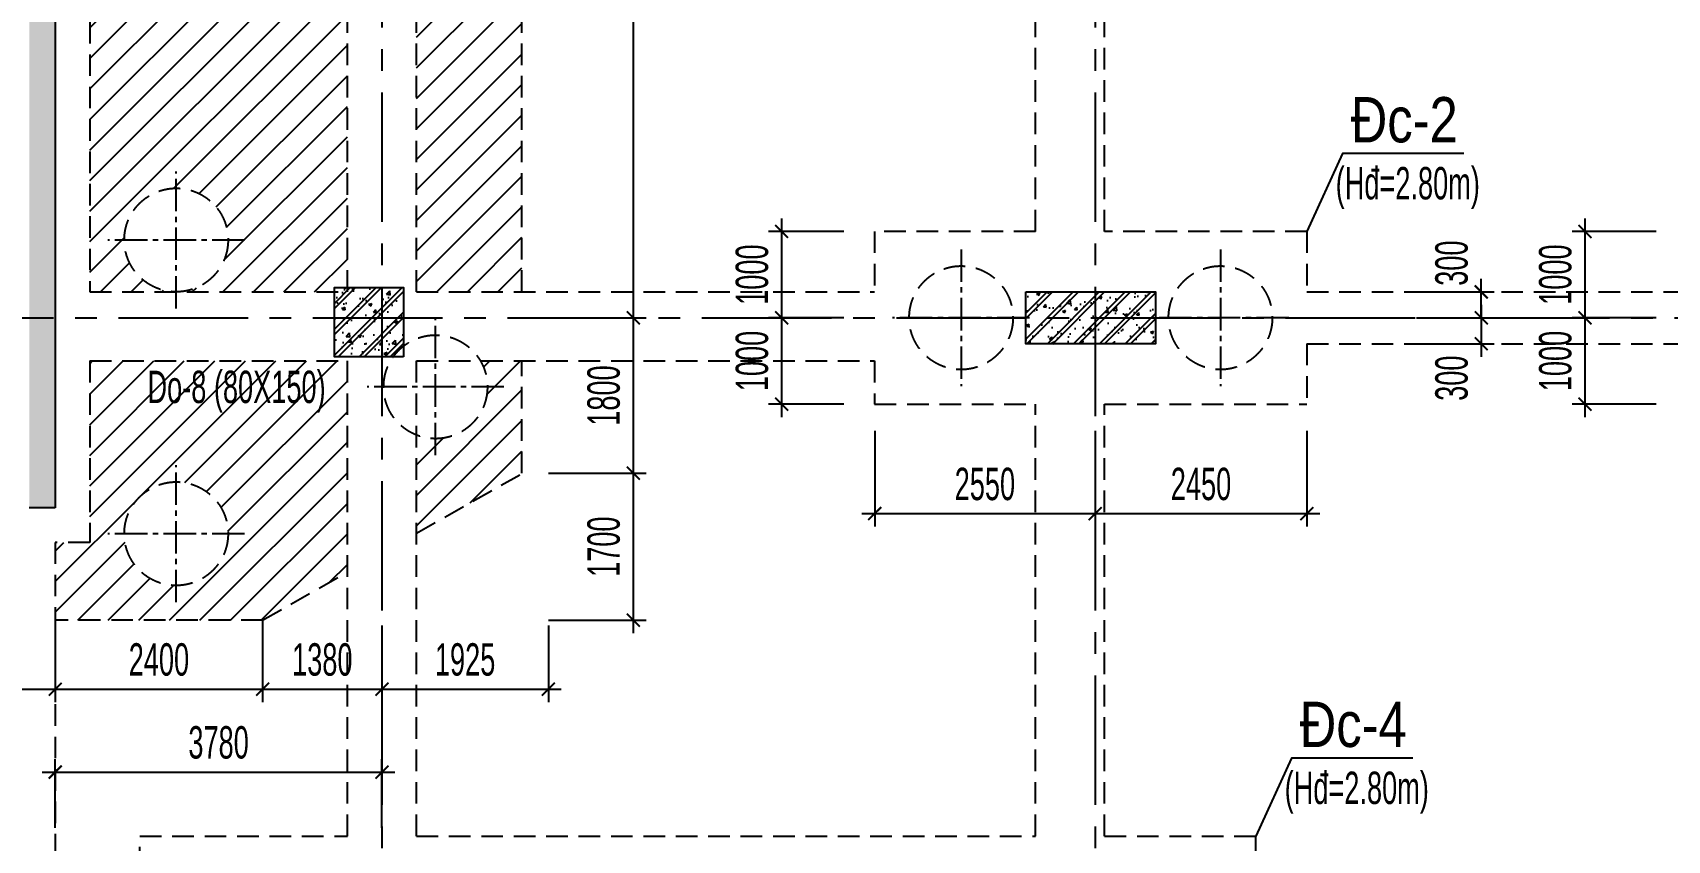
# Model space of a CAD drawing. Extents: x 1719887 to 1865417, y -150890 to 59748.
# Drawn here: x 1761390 to 1780299, y -102098 to -92747 of the extents above; entities that cross this region are included whole.
import ezdxf
from ezdxf.enums import TextEntityAlignment as Align

# ---------------------------------------------------------------- set-up
doc = ezdxf.new("R2010")
doc.units = 0
doc.header["$LTSCALE"] = 1000
doc.header["$MEASUREMENT"] = 0
doc.header["$PDMODE"] = 3
doc.linetypes.add('CENTER2', pattern=[1.125, 0.75, -0.125, 0.125, -0.125])
doc.linetypes.add('HIDDEN', pattern=[0.375, 0.25, -0.125])
doc.layers.get('0').update_dxf_attribs({"linetype": 'CONTINUOUS'})
doc.layers.get('Defpoints').update_dxf_attribs({"linetype": 'CONTINUOUS'})
for name, color, linetype in [('CDC.01.AXIS', 160, 'CENTER2'), ('CDC.02.DIM', 1, 'CONTINUOUS'), ('CDC.04.HIDDEN', 8, 'HIDDEN'), ('CDC.05.STEEL', 4, 'CONTINUOUS'), ('CDC.06.TEXT', 2, 'CONTINUOUS'), ('CDC.10.HATCH', 9, 'CONTINUOUS'), ('CDC.11.NOTE', 8, 'CONTINUOUS'), ('KCS_CHI', 1, 'CONTINUOUS')]:
    doc.layers.add(name, color=color, linetype=linetype)
doc.styles.add('ARIAL', font='arial.ttf', dxfattribs={"width": 0.6})
doc.dimstyles.new('D150', dxfattribs={"dimscale": 150, "dimtxt": 2.5, "dimasz": 1, "dimexe": 1, "dimexo": 0, "dimgap": 1, "dimtad": 1, "dimdec": 0, "dimdsep": 46, "dimtxsty": 'ARIAL', "dimblk": 'ARCHTICK', "dimcen": 1, "dimdle": 1, "dimclrd": 1, "dimclre": 1, "dimclrt": 2, "dimadec": 0, "dimazin": 0, "dimtfac": 0.00072, "dimtdec": 0, "dimtix": 1, "dimtmove": 2, "dimatfit": 3, "dimldrblk": 'ARCHTICK', "dimfxl": 1, "dimtolj": 1, "dimlwd": -1, "dimlwe": -1, "dimarcsym": 0})

# ---------------------------------------------------------------- blocks, each defined once
blk = doc.blocks.new('MONG')
at = {"layer": 'CDC.10.HATCH'}
h = blk.add_hatch(dxfattribs=at)
h.set_pattern_fill('CHAU-01', color=256, scale=50, style=0, pattern_type=2)
h.set_pattern_definition([(50, (0, 1e-11), (358.63009, -31.376067), [37.5, -412.5]), (355, (0, 1e-11), (-69.37567, 376.09607), [30, -330]), (100.4514, (29.9, -2.6), (289.25469, 344.71977), [31.870095, -350.571056]), (46.1842, (0, 100), (533.62052, -82.75951), [56.25, -618.75]), (96.6356, (44.47, 93.1), (467.33135, 487.05894), [47.80514, -525.8565]), (351.1842, (0, 100), (467.33097, 487.0593), [45, -495]), (21, (50, 75), (298.453526, -201.309445), [37.5, -412.5]), (326, (50, 75), (121.657666, 362.57502), [30, -330]), (71.4514, (74.87, 58.22), (420.111314, 161.26525), [31.870095, -350.571056]), (37.5, (0, 1e-11), (6.079928, 166.446927), [0, -326, 0, -335, 0, -331.25]), (7.5, (0, 1e-11), (131.534769, 197.205856), [0, -191, 0, -318.5, 0, -126.25]), (327.5, (-111.5, 1e-11), (266.911218, -11.277436), [0, -125, 0, -390, 0, -517.5]), (317.5, (-161.5, 1e-11), (291.593085, 50.05249), [0, -162.5, 0, -259, 0, -367.5]), (45, (0, 1e-11), (-150.26019, 150.26019), []), (45, (0, 61.25), (-150.26019, 150.26019), [])])
h.paths.add_polyline_path([(1757549, -97948), (1756750, -97948), (1756750, -98248), (1757549, -98248)], flags=17)
h.paths.add_polyline_path([(1755750, -98248), (1755750, -96398), (1758550, -96398), (1758550, -97948), (1758550, -98248), (1760348, -98248), (1760348, -97948), (1758850, -97948), (1758850, -92258), (1761350, -92258), (1761350, -98248), (1761650, -98248), (1761650, -85248), (1761350, -85248), (1761350, -92108), (1758850, -92108), (1758850, -86648), (1758850, -85548), (1760350, -85548), (1760350, -85248), (1758250, -85248), (1758250, -85548), (1758550, -85548), (1758550, -86648), (1755750, -86648), (1755750, -85548), (1757250, -85548), (1757250, -85248), (1755450, -85248), (1755450, -87443), (1755750, -87443), (1755750, -86868), (1758550, -86868), (1758550, -89368), (1755750, -89368), (1755750, -88743), (1755450, -88743), (1755450, -90088), (1755750, -90088), (1755750, -89588), (1758550, -89588), (1758550, -91638), (1755750, -91638), (1755750, -91188), (1755450, -91188), (1755450, -92358), (1755750, -92358), (1755750, -91858), (1758550, -91858), (1758550, -93908), (1755750, -93908), (1755750, -93458), (1755450, -93458), (1755450, -94578), (1755750, -94578), (1755750, -94128), (1758550, -94128), (1758550, -96178), (1755750, -96178), (1755750, -95678), (1755450, -95678), (1755450, -98248)])
h = blk.add_hatch(dxfattribs=at)
h.set_pattern_fill('CHAU-01', color=256, scale=50, style=0, pattern_type=2)
h.set_pattern_definition([(50, (0, 0), (358.63009, -31.376067), [37.5, -412.5]), (355, (0, 0), (-69.37567, 376.09607), [30, -330]), (100.4514, (29.9, -2.6), (289.25469, 344.71977), [31.870095, -350.571056]), (46.1842, (0, 100), (533.62052, -82.75951), [56.25, -618.75]), (96.6356, (44.47, 93.1), (467.33135, 487.05894), [47.80514, -525.8565]), (351.1842, (0, 100), (467.33097, 487.0593), [45, -495]), (21, (50, 75), (298.453526, -201.309445), [37.5, -412.5]), (326, (50, 75), (121.657666, 362.57502), [30, -330]), (71.4514, (74.87, 58.22), (420.111314, 161.26525), [31.870095, -350.571056]), (37.5, (0, 0), (6.079928, 166.446927), [0, -326, 0, -335, 0, -331.25]), (7.5, (0, 0), (131.534769, 197.205856), [0, -191, 0, -318.5, 0, -126.25]), (327.5, (-111.5, 0), (266.911218, -11.277436), [0, -125, 0, -390, 0, -517.5]), (317.5, (-161.5, 0), (291.593085, 50.05249), [0, -162.5, 0, -259, 0, -367.5]), (45, (0, 0), (-150.26019, 150.26019), []), (45, (0, 61.25), (-150.26019, 150.26019), [])])
h.paths.add_polyline_path([(1765430, -95698), (1764880, -95698), (1764880, -96048), (1765430, -96048)])
h.paths.add_polyline_path([(1765430, -96048), (1764880, -96048), (1764880, -96498), (1765430, -96498)])
h.paths.add_polyline_path([(1765680, -96048), (1765430, -96048), (1765430, -96498), (1765680, -96498)])
h.paths.add_polyline_path([(1765680, -95698), (1765430, -95698), (1765430, -96048), (1765680, -96048)])
h = blk.add_hatch(dxfattribs=at)
h.set_pattern_fill('CHAU-01', color=256, scale=50, style=0, pattern_type=2)
h.set_pattern_definition([(50, (0, 0), (358.63009, -31.376067), [37.5, -412.5]), (355, (0, 0), (-69.37567, 376.09607), [30, -330]), (100.4514, (29.9, -2.6), (289.25469, 344.71977), [31.870095, -350.571056]), (46.1842, (0, 100), (533.62052, -82.75951), [56.25, -618.75]), (96.6356, (44.47, 93.1), (467.33135, 487.05894), [47.80514, -525.8565]), (351.1842, (0, 100), (467.33097, 487.0593), [45, -495]), (21, (50, 75), (298.453526, -201.309445), [37.5, -412.5]), (326, (50, 75), (121.657666, 362.57502), [30, -330]), (71.4514, (74.87, 58.22), (420.111314, 161.26525), [31.870095, -350.571056]), (37.5, (0, 0), (6.079928, 166.446927), [0, -326, 0, -335, 0, -331.25]), (7.5, (0, 0), (131.534769, 197.205856), [0, -191, 0, -318.5, 0, -126.25]), (327.5, (-111.5, 0), (266.911218, -11.277436), [0, -125, 0, -390, 0, -517.5]), (317.5, (-161.5, 0), (291.593085, 50.05249), [0, -162.5, 0, -259, 0, -367.5]), (45, (0, 0), (-150.26019, 150.26019), []), (45, (0, 61.25), (-150.26019, 150.26019), [])])
h.paths.add_polyline_path([(1772880, -95748), (1774270, -95748), (1774270, -96098), (1772880, -96098)])
h.paths.add_polyline_path([(1772880, -96098), (1774270, -96098), (1774270, -96348), (1772880, -96348)])
h.paths.add_polyline_path([(1774270, -96098), (1774380, -96098), (1774380, -96348), (1774270, -96348)])
h.paths.add_polyline_path([(1774270, -95748), (1774380, -95748), (1774380, -96098), (1774270, -96098)])
at = {"layer": 'CDC.01.AXIS', "ltscale": 2}
for p, q in [((1765430, -61938), (1765430, -120474)), ((1773680, -61938), (1773680, -120474)), ((1733131, -96048), (1840145, -96048))]:
    blk.add_line(p, q, dxfattribs=at)
at = {"layer": 'CDC.05.STEEL', "ltscale": 2000}
for p, q in [((1761650, -85248), (1761650, -98248)), ((1761650, -98248), (1761350, -98248)), ((1761430, -98248), (1761430, -98248))]:
    blk.add_line(p, q, dxfattribs=at)
for points in [[(1765680, -96498), (1764880, -96498), (1764880, -95698), (1765680, -95698)], [(1772880, -95748), (1774380, -95748), (1774380, -96348), (1772880, -96348)]]:
    blk.add_lwpolyline(points, close=True, dxfattribs=at)
blk = doc.blocks.new('_ARCHTICK')
at = {"color": 0, "linetype": 'ByBlock', "const_width": 0.15}
blk.add_lwpolyline([(-0.5, -0.5), (0.5, 0.5)], dxfattribs=at)
blk = doc.blocks.new('*D122')
at = {"layer": 'CDC.02.DIM', "color": 1, "transparency": 16777216}
for p, q in [((1770053, -94898), (1770053, -96198)), ((1770775, -95048), (1769903, -95048)), ((1770775, -96048), (1769903, -96048))]:
    blk.add_line(p, q, dxfattribs=at)
at = {"layer": 'Defpoints', "color": 0, "transparency": 16777216}
for p in [(1770775, -95048), (1770053, -96048), (1770775, -96048)]:
    blk.add_point(p, dxfattribs=at)
at = {"layer": 'CDC.02.DIM', "color": 1, "transparency": 16777216, "xscale": 150, "yscale": 150, "zscale": 150}
for p, rotation in [((1770053, -95048), 90), ((1770053, -96048), 270)]:
    blk.add_blockref('_ARCHTICK', p, dxfattribs=dict(at, rotation=rotation))
at = {"layer": 'CDC.02.DIM', "color": 2, "transparency": 16777216, "insert": (1769712, -95548), "char_height": 375, "attachment_point": 5, "rotation": 90, "style": 'ARIAL'}
blk.add_mtext('\\A1;1000', dxfattribs=at)
blk = doc.blocks.new('*D123')
at = {"layer": 'CDC.02.DIM', "color": 1, "transparency": 16777216}
for p, q in [((1770775, -96048), (1769903, -96048)), ((1770053, -95898), (1770053, -97198)), ((1770775, -97048), (1769903, -97048))]:
    blk.add_line(p, q, dxfattribs=at)
at = {"layer": 'Defpoints', "color": 0, "transparency": 16777216}
for p in [(1770775, -96048), (1770053, -97048), (1770775, -97048)]:
    blk.add_point(p, dxfattribs=at)
at = {"layer": 'CDC.02.DIM', "color": 1, "transparency": 16777216, "xscale": 150, "yscale": 150, "zscale": 150}
for p, rotation in [((1770053, -96048), 90), ((1770053, -97048), 270)]:
    blk.add_blockref('_ARCHTICK', p, dxfattribs=dict(at, rotation=rotation))
at = {"layer": 'CDC.02.DIM', "color": 2, "transparency": 16777216, "insert": (1769712, -96548), "char_height": 375, "attachment_point": 5, "rotation": 90, "style": 'ARIAL'}
blk.add_mtext('\\A1;1000', dxfattribs=at)
blk = doc.blocks.new('*D140')
at = {"layer": 'CDC.02.DIM', "color": 1, "transparency": 16777216}
for p, q in [((1779347, -94898), (1779347, -96198)), ((1780169, -95048), (1779197, -95048)), ((1780169, -96048), (1779197, -96048))]:
    blk.add_line(p, q, dxfattribs=at)
at = {"layer": 'Defpoints', "color": 0, "transparency": 16777216}
for p in [(1780169, -95048), (1779347, -96048), (1780169, -96048)]:
    blk.add_point(p, dxfattribs=at)
at = {"layer": 'CDC.02.DIM', "color": 1, "transparency": 16777216, "xscale": 150, "yscale": 150, "zscale": 150}
for p, rotation in [((1779347, -95048), 90), ((1779347, -96048), 270)]:
    blk.add_blockref('_ARCHTICK', p, dxfattribs=dict(at, rotation=rotation))
at = {"layer": 'CDC.02.DIM', "color": 2, "transparency": 16777216, "insert": (1779005, -95548), "char_height": 375, "attachment_point": 5, "rotation": 90, "style": 'ARIAL'}
blk.add_mtext('\\A1;1000', dxfattribs=at)
blk = doc.blocks.new('*D141')
at = {"layer": 'CDC.02.DIM', "color": 1, "transparency": 16777216}
for p, q in [((1780169, -96048), (1779197, -96048)), ((1779347, -95898), (1779347, -97198)), ((1780169, -97048), (1779197, -97048))]:
    blk.add_line(p, q, dxfattribs=at)
at = {"layer": 'Defpoints', "color": 0, "transparency": 16777216}
for p in [(1780169, -96048), (1779347, -97048), (1780169, -97048)]:
    blk.add_point(p, dxfattribs=at)
at = {"layer": 'CDC.02.DIM', "color": 1, "transparency": 16777216, "xscale": 150, "yscale": 150, "zscale": 150}
for p, rotation in [((1779347, -96048), 90), ((1779347, -97048), 270)]:
    blk.add_blockref('_ARCHTICK', p, dxfattribs=dict(at, rotation=rotation))
at = {"layer": 'CDC.02.DIM', "color": 2, "transparency": 16777216, "insert": (1779005, -96548), "char_height": 375, "attachment_point": 5, "rotation": 90, "style": 'ARIAL'}
blk.add_mtext('\\A1;1000', dxfattribs=at)
blk = doc.blocks.new('*D168')
at = {"layer": 'CDC.02.DIM', "color": 1, "transparency": 16777216}
for p, q in [((1768338, -87298), (1768338, -96198)), ((1767356, -87448), (1768488, -87448)), ((1767356, -96048), (1768488, -96048))]:
    blk.add_line(p, q, dxfattribs=at)
at = {"layer": 'Defpoints', "color": 0, "transparency": 16777216}
for p in [(1767356, -87448), (1767356, -96048), (1768338, -96048)]:
    blk.add_point(p, dxfattribs=at)
at = {"layer": 'CDC.02.DIM', "color": 1, "transparency": 16777216, "xscale": 150, "yscale": 150, "zscale": 150}
for p, rotation in [((1768338, -87448), 90), ((1768338, -96048), 270)]:
    blk.add_blockref('_ARCHTICK', p, dxfattribs=dict(at, rotation=rotation))
at = {"layer": 'CDC.02.DIM', "color": 2, "transparency": 16777216, "insert": (1767996, -91748), "char_height": 375, "attachment_point": 5, "rotation": 90, "style": 'ARIAL'}
blk.add_mtext('\\A1;8600', dxfattribs=at)
blk = doc.blocks.new('*D169')
at = {"layer": 'CDC.02.DIM', "color": 1, "transparency": 16777216}
for p, q in [((1767356, -96048), (1768488, -96048)), ((1768338, -95898), (1768338, -97998)), ((1767356, -97848), (1768488, -97848))]:
    blk.add_line(p, q, dxfattribs=at)
at = {"layer": 'Defpoints', "color": 0, "transparency": 16777216}
for p in [(1767356, -96048), (1767356, -97848), (1768338, -97848)]:
    blk.add_point(p, dxfattribs=at)
at = {"layer": 'CDC.02.DIM', "color": 1, "transparency": 16777216, "xscale": 150, "yscale": 150, "zscale": 150}
for p, rotation in [((1768338, -96048), 90), ((1768338, -97848), 270)]:
    blk.add_blockref('_ARCHTICK', p, dxfattribs=dict(at, rotation=rotation))
at = {"layer": 'CDC.02.DIM', "color": 2, "transparency": 16777216, "insert": (1767996, -96948), "char_height": 375, "attachment_point": 5, "rotation": 90, "style": 'ARIAL'}
blk.add_mtext('\\A1;1800', dxfattribs=at)
blk = doc.blocks.new('*D170')
at = {"layer": 'CDC.02.DIM', "color": 1, "transparency": 16777216}
for p, q in [((1768338, -97698), (1768338, -99698)), ((1767356, -97848), (1768488, -97848)), ((1767356, -99548), (1768488, -99548))]:
    blk.add_line(p, q, dxfattribs=at)
at = {"layer": 'Defpoints', "color": 0, "transparency": 16777216}
for p in [(1767356, -97848), (1767356, -99548), (1768338, -99548)]:
    blk.add_point(p, dxfattribs=at)
at = {"layer": 'CDC.02.DIM', "color": 1, "transparency": 16777216, "xscale": 150, "yscale": 150, "zscale": 150}
for p, rotation in [((1768338, -97848), 90), ((1768338, -99548), 270)]:
    blk.add_blockref('_ARCHTICK', p, dxfattribs=dict(at, rotation=rotation))
at = {"layer": 'CDC.02.DIM', "color": 2, "transparency": 16777216, "insert": (1767996, -98698), "char_height": 375, "attachment_point": 5, "rotation": 90, "style": 'ARIAL'}
blk.add_mtext('\\A1;1700', dxfattribs=at)
blk = doc.blocks.new('*D218')
at = {"layer": 'CDC.02.DIM', "color": 1, "transparency": 16777216}
for p, q in [((1771130, -97358), (1771130, -98465)), ((1773680, -97358), (1773680, -98465)), ((1770980, -98315), (1773830, -98315))]:
    blk.add_line(p, q, dxfattribs=at)
at = {"layer": 'Defpoints', "color": 0, "transparency": 16777216}
for p in [(1771130, -97358), (1773680, -97358), (1773680, -98315)]:
    blk.add_point(p, dxfattribs=at)
at = {"layer": 'CDC.02.DIM', "color": 1, "transparency": 16777216, "xscale": 150, "yscale": 150, "zscale": 150, "rotation": 180}
blk.add_blockref('_ARCHTICK', (1771130, -98315), dxfattribs=at)
at = {"layer": 'CDC.02.DIM', "color": 1, "transparency": 16777216, "xscale": 150, "yscale": 150, "zscale": 150}
blk.add_blockref('_ARCHTICK', (1773680, -98315), dxfattribs=at)
at = {"layer": 'CDC.02.DIM', "color": 2, "transparency": 16777216, "insert": (1772405, -97974), "char_height": 375, "attachment_point": 5, "style": 'ARIAL'}
blk.add_mtext('\\A1;2550', dxfattribs=at)
blk = doc.blocks.new('*D219')
at = {"layer": 'CDC.02.DIM', "color": 1, "transparency": 16777216}
for p, q in [((1773680, -97358), (1773680, -98465)), ((1776130, -97358), (1776130, -98465)), ((1773530, -98315), (1776280, -98315))]:
    blk.add_line(p, q, dxfattribs=at)
at = {"layer": 'Defpoints', "color": 0, "transparency": 16777216}
for p in [(1773680, -97358), (1776130, -97358), (1776130, -98315)]:
    blk.add_point(p, dxfattribs=at)
at = {"layer": 'CDC.02.DIM', "color": 1, "transparency": 16777216, "xscale": 150, "yscale": 150, "zscale": 150, "rotation": 180}
blk.add_blockref('_ARCHTICK', (1773680, -98315), dxfattribs=at)
at = {"layer": 'CDC.02.DIM', "color": 1, "transparency": 16777216, "xscale": 150, "yscale": 150, "zscale": 150}
blk.add_blockref('_ARCHTICK', (1776130, -98315), dxfattribs=at)
at = {"layer": 'CDC.02.DIM', "color": 2, "transparency": 16777216, "insert": (1774905, -97974), "char_height": 375, "attachment_point": 5, "style": 'ARIAL'}
blk.add_mtext('\\A1;2450', dxfattribs=at)
blk = doc.blocks.new('*D223')
at = {"layer": 'CDC.02.DIM', "color": 1, "transparency": 16777216}
for p, q in [((1757180, -99609), (1757180, -100498)), ((1761650, -99609), (1761650, -100498)), ((1757030, -100348), (1761800, -100348))]:
    blk.add_line(p, q, dxfattribs=at)
at = {"layer": 'Defpoints', "color": 0, "transparency": 16777216}
for p in [(1757180, -99609), (1761650, -99609), (1761650, -100348)]:
    blk.add_point(p, dxfattribs=at)
at = {"layer": 'CDC.02.DIM', "color": 1, "transparency": 16777216, "xscale": 150, "yscale": 150, "zscale": 150, "rotation": 180}
blk.add_blockref('_ARCHTICK', (1757180, -100348), dxfattribs=at)
at = {"layer": 'CDC.02.DIM', "color": 1, "transparency": 16777216, "xscale": 150, "yscale": 150, "zscale": 150}
blk.add_blockref('_ARCHTICK', (1761650, -100348), dxfattribs=at)
at = {"layer": 'CDC.02.DIM', "color": 2, "transparency": 16777216, "insert": (1759415, -100006), "char_height": 375, "attachment_point": 5, "style": 'ARIAL'}
blk.add_mtext('\\A1;4470', dxfattribs=at)
blk = doc.blocks.new('*D224')
at = {"layer": 'CDC.02.DIM', "color": 1, "transparency": 16777216}
for p, q in [((1761650, -99609), (1761650, -100498)), ((1764050, -99548), (1764050, -100498)), ((1761500, -100348), (1764200, -100348))]:
    blk.add_line(p, q, dxfattribs=at)
at = {"layer": 'Defpoints', "color": 0, "transparency": 16777216}
for p in [(1761650, -99609), (1764050, -99548), (1764050, -100348)]:
    blk.add_point(p, dxfattribs=at)
at = {"layer": 'CDC.02.DIM', "color": 1, "transparency": 16777216, "xscale": 150, "yscale": 150, "zscale": 150, "rotation": 180}
blk.add_blockref('_ARCHTICK', (1761650, -100348), dxfattribs=at)
at = {"layer": 'CDC.02.DIM', "color": 1, "transparency": 16777216, "xscale": 150, "yscale": 150, "zscale": 150}
blk.add_blockref('_ARCHTICK', (1764050, -100348), dxfattribs=at)
at = {"layer": 'CDC.02.DIM', "color": 2, "transparency": 16777216, "insert": (1762850, -100006), "char_height": 375, "attachment_point": 5, "style": 'ARIAL'}
blk.add_mtext('\\A1;2400', dxfattribs=at)
blk = doc.blocks.new('*D225')
at = {"layer": 'CDC.02.DIM', "color": 1, "transparency": 16777216}
for p, q in [((1764050, -99548), (1764050, -100498)), ((1765430, -99609), (1765430, -100498)), ((1763900, -100348), (1765580, -100348))]:
    blk.add_line(p, q, dxfattribs=at)
at = {"layer": 'Defpoints', "color": 0, "transparency": 16777216}
for p in [(1764050, -99548), (1765430, -99609), (1765430, -100348)]:
    blk.add_point(p, dxfattribs=at)
at = {"layer": 'CDC.02.DIM', "color": 1, "transparency": 16777216, "xscale": 150, "yscale": 150, "zscale": 150, "rotation": 180}
blk.add_blockref('_ARCHTICK', (1764050, -100348), dxfattribs=at)
at = {"layer": 'CDC.02.DIM', "color": 1, "transparency": 16777216, "xscale": 150, "yscale": 150, "zscale": 150}
blk.add_blockref('_ARCHTICK', (1765430, -100348), dxfattribs=at)
at = {"layer": 'CDC.02.DIM', "color": 2, "transparency": 16777216, "insert": (1764740, -100006), "char_height": 375, "attachment_point": 5, "style": 'ARIAL'}
blk.add_mtext('\\A1;1380', dxfattribs=at)
blk = doc.blocks.new('*D226')
at = {"layer": 'CDC.02.DIM', "color": 1, "transparency": 16777216}
for p, q in [((1765430, -99609), (1765430, -100498)), ((1767355, -99609), (1767355, -100498)), ((1765280, -100348), (1767505, -100348))]:
    blk.add_line(p, q, dxfattribs=at)
at = {"layer": 'Defpoints', "color": 0, "transparency": 16777216}
for p in [(1765430, -99609), (1767355, -99609), (1767355, -100348)]:
    blk.add_point(p, dxfattribs=at)
at = {"layer": 'CDC.02.DIM', "color": 1, "transparency": 16777216, "xscale": 150, "yscale": 150, "zscale": 150, "rotation": 180}
blk.add_blockref('_ARCHTICK', (1765430, -100348), dxfattribs=at)
at = {"layer": 'CDC.02.DIM', "color": 1, "transparency": 16777216, "xscale": 150, "yscale": 150, "zscale": 150}
blk.add_blockref('_ARCHTICK', (1767355, -100348), dxfattribs=at)
at = {"layer": 'CDC.02.DIM', "color": 2, "transparency": 16777216, "insert": (1766392, -100006), "char_height": 375, "attachment_point": 5, "style": 'ARIAL'}
blk.add_mtext('\\A1;1925', dxfattribs=at)
blk = doc.blocks.new('*D1084')
at = {"layer": 'Defpoints', "color": 0, "transparency": 16777216}
for p in [(1777387, -95748), (1778147, -95748), (1777307, -96048)]:
    blk.add_point(p, dxfattribs=at)
at = {"layer": 'KCS_CHI', "color": 1, "transparency": 16777216}
for p, q in [((1778147, -95748), (1778147, -95598)), ((1777397, -95748), (1778297, -95748)), ((1778147, -96048), (1778147, -95748)), ((1777397, -96048), (1778297, -96048)), ((1778147, -96048), (1778147, -96198))]:
    blk.add_line(p, q, dxfattribs=at)
at = {"layer": 'KCS_CHI', "color": 1, "transparency": 16777216, "xscale": 150, "yscale": 150, "zscale": 150}
for p, rotation in [((1778147, -95748), 270), ((1778147, -96048), 90)]:
    blk.add_blockref('_ARCHTICK', p, dxfattribs=dict(at, rotation=rotation))
at = {"layer": 'KCS_CHI', "color": 2, "transparency": 16777216, "insert": (1777805, -95415), "char_height": 375, "attachment_point": 5, "rotation": 90, "style": 'ARIAL'}
blk.add_mtext('\\A1;300', dxfattribs=at)
blk = doc.blocks.new('*D1085')
at = {"layer": 'Defpoints', "color": 0, "transparency": 16777216}
for p in [(1777416, -96048), (1777436, -96348), (1778147, -96348)]:
    blk.add_point(p, dxfattribs=at)
at = {"layer": 'KCS_CHI', "color": 1, "transparency": 16777216}
for p, q in [((1777416, -96048), (1778297, -96048)), ((1778147, -95898), (1778147, -96498)), ((1777436, -96348), (1778297, -96348))]:
    blk.add_line(p, q, dxfattribs=at)
at = {"layer": 'KCS_CHI', "color": 1, "transparency": 16777216, "xscale": 150, "yscale": 150, "zscale": 150}
for p, rotation in [((1778147, -96048), 90), ((1778147, -96348), 270)]:
    blk.add_blockref('_ARCHTICK', p, dxfattribs=dict(at, rotation=rotation))
at = {"layer": 'KCS_CHI', "color": 2, "transparency": 16777216, "insert": (1777805, -96747), "char_height": 375, "attachment_point": 5, "rotation": 90, "style": 'ARIAL'}
blk.add_mtext('\\A1;300', dxfattribs=at)
blk = doc.blocks.new('*D1103')
at = {"layer": 'CDC.02.DIM', "color": 1, "transparency": 16777216}
for p, q in [((1761650, -101953), (1761650, -101158)), ((1765430, -101953), (1765430, -101158)), ((1761500, -101308), (1765580, -101308))]:
    blk.add_line(p, q, dxfattribs=at)
at = {"layer": 'Defpoints', "color": 0, "transparency": 16777216}
for p in [(1765430, -101308), (1761650, -101953), (1765430, -101953)]:
    blk.add_point(p, dxfattribs=at)
at = {"layer": 'CDC.02.DIM', "color": 1, "transparency": 16777216, "xscale": 150, "yscale": 150, "zscale": 150, "rotation": 180}
blk.add_blockref('_ARCHTICK', (1761650, -101308), dxfattribs=at)
at = {"layer": 'CDC.02.DIM', "color": 1, "transparency": 16777216, "xscale": 150, "yscale": 150, "zscale": 150}
blk.add_blockref('_ARCHTICK', (1765430, -101308), dxfattribs=at)
at = {"layer": 'CDC.02.DIM', "color": 2, "transparency": 16777216, "insert": (1763540, -100966), "char_height": 375, "attachment_point": 5, "style": 'ARIAL'}
blk.add_mtext('\\A1;3780', dxfattribs=at)

msp = doc.modelspace()

# ---------------------------------------------------------------- hatches: boundary and pattern name
at = {"layer": 'CDC.10.HATCH'}
h = msp.add_hatch(dxfattribs=at)
h.set_pattern_fill('ANSI31', color=256, scale=2000, style=0)
h.paths.add_polyline_path([(1765029.7, -84509), (1764049.7, -83958.1), (1761649.7, -83958.1), (1761649.7, -84847.7), (1762049.7, -84847.7), (1762049.7, -86947.7), (1765029.7, -86947.7)])
h.paths.add_polyline_path([(1762449.7, -84947.7, -1), (1763649.7, -84947.7, -1)], flags=16)
h.paths.add_polyline_path([(1765829.7, -84958.6), (1765829.7, -86089.5, -0.5289539), (1766649.7, -86647.7, -0.1316339), (1766569.4, -86947.7), (1767049.7, -86947.7), (1767049.7, -85644.4)])
h.paths.add_polyline_path([(1765029.7, -87797.7), (1764879.8, -87797.7), (1764879.8, -87747.7), (1763049.7, -87747.7), (1763049.7, -87747.7, -0.4142136), (1763649.7, -88347.7, -1), (1762449.7, -88347.7, -0.4142136), (1763049.7, -87747.7), (1763049.7, -87747.7), (1762049.7, -87747.7), (1762049.7, -95747.7), (1763043, -95747.7, -0.4109291), (1762449.7, -95147.7, -1), (1763649.7, -95147.7, -0.4109291), (1763056.5, -95747.7), (1764879.8, -95747.7), (1764879.8, -95697.7), (1765029.7, -95697.7)])
h.paths.add_polyline_path([(1763649.7, -91747.7, -1), (1762449.7, -91747.7, -1)], flags=16)
h.paths.add_polyline_path([(1767049.7, -87747.7), (1765829.7, -87747.7), (1765829.7, -95747.7), (1767049.7, -95747.7)])
h.paths.add_polyline_path([(1767049.7, -96547.7), (1766569.3, -96547.7, -0.131671), (1766649.7, -96847.7, -0.5289539), (1765829.7, -97406), (1765829.7, -98541), (1767049.7, -97851.1)])
h.paths.add_polyline_path([(1765029.7, -96547.7), (1762049.7, -96547.7), (1762049.7, -98647.7), (1761649.7, -98647.7), (1761649.7, -99547.7), (1764049.7, -99547.7), (1765029.7, -98993.5)])
h.paths.add_polyline_path([(1763649.7, -98547.7, -1), (1762449.7, -98547.7, -1)], flags=16)
h.paths.add_polyline_path([(1762594.3, -86920.4), (1764901.8, -86920.4), (1764901.8, -86182.9), (1762594.3, -86182.9)], flags=24)
h.paths.add_polyline_path([(1765029.9, -92599), (1765029.9, -89941.8), (1764292.5, -89941.8), (1764292.5, -92599)], flags=9)
h.paths.add_polyline_path([(1762832.4, -92424.1), (1762832.4, -90116.6), (1762094.9, -90116.6), (1762094.9, -92424.1)], flags=24)
h.paths.add_polyline_path([(1762594.3, -97268.3), (1764901.8, -97268.3), (1764901.8, -96530.9), (1762594.3, -96530.9)], flags=9)

# ---------------------------------------------------------------- linework, layer by layer
at = {"layer": 'CDC.01.AXIS', "ltscale": 0.5}
for p, q in [((1763049.7, -95939.7), (1763049.7, -94355.7)), ((1763841.7, -95147.7), (1762257.7, -95147.7)), ((1772129.7, -95255.7), (1772129.7, -96839.7)), ((1775129.7, -95255.7), (1775129.7, -96839.7)), ((1766049.7, -97639.7), (1766049.7, -96055.7)), ((1772921.7, -96047.7), (1771337.7, -96047.7)), ((1775921.7, -96047.7), (1774337.7, -96047.7)), ((1766841.7, -96847.7), (1765257.7, -96847.7)), ((1763049.7, -99339.7), (1763049.7, -97755.7)), ((1763841.7, -98547.7), (1762257.7, -98547.7))]:
    msp.add_line(p, q, dxfattribs=at)
at = {"layer": 'CDC.04.HIDDEN'}
for p, q in [((1765029.7, -95747.7), (1765029.7, -87747.7)), ((1765829.7, -95747.7), (1765829.7, -87747.7)), ((1767049.7, -95747.7), (1767049.7, -87747.7)), ((1772989.7, -95047.7), (1772989.7, -88447.7)), ((1773789.7, -95047.7), (1773789.7, -88447.7)), ((1771129.7, -95047.7), (1771129.7, -95747.7)), ((1772989.7, -95047.7), (1771129.7, -95047.7)), ((1776129.7, -95047.7), (1773789.7, -95047.7)), ((1776129.7, -95047.7), (1776129.7, -95747.7)), ((1765829.7, -95747.7), (1771129.7, -95747.7)), ((1776129.7, -95747.7), (1780579.7, -95747.7)), ((1776129.7, -96347.7), (1780579.7, -96347.7)), ((1776129.7, -96347.7), (1776129.7, -97047.7)), ((1762049.7, -96547.7), (1765029.7, -96547.7)), ((1762049.7, -96547.7), (1762049.7, -98647.7)), ((1765029.7, -102047.7), (1765029.7, -96547.7)), ((1765829.7, -102047.7), (1765829.7, -96547.7)), ((1765829.7, -96547.7), (1771129.7, -96547.7)), ((1767049.7, -97847.7), (1767049.7, -96547.7)), ((1771129.7, -96547.7), (1771129.7, -97047.7)), ((1771129.7, -97047.7), (1772989.7, -97047.7)), ((1772989.7, -102047.7), (1772989.7, -97047.7)), ((1773789.7, -102047.7), (1773789.7, -97047.7)), ((1773789.7, -97047.7), (1776129.7, -97047.7)), ((1765829.7, -98541), (1767055.6, -97847.7)), ((1762049.7, -98647.7), (1761649.7, -98647.7)), ((1761649.7, -98647.7), (1761649.7, -102797.7)), ((1764049.7, -99547.7), (1765029.7, -98993.5)), ((1764049.7, -99547.7), (1761649.7, -99547.7)), ((1762629.7, -102047.7), (1765029.7, -102047.7)), ((1762629.7, -102797.7), (1762629.7, -102047.7)), ((1765829.7, -102047.7), (1772989.7, -102047.7)), ((1773789.7, -102047.7), (1775539.7, -102047.7)), ((1775539.7, -102997.7), (1775539.7, -102047.7))]:
    msp.add_line(p, q, dxfattribs=at)
msp.add_lwpolyline([(1764979.7, -87747.7), (1762049.7, -87747.7), (1762049.7, -95747.7), (1764979.7, -95747.7)], dxfattribs=at)
for centre in [(1763049.7, -95147.7), (1772129.7, -96047.7), (1775129.7, -96047.7), (1766049.7, -96847.7), (1763049.7, -98547.7)]:
    msp.add_circle(centre, 600, dxfattribs=at)
at = {"layer": 'CDC.11.NOTE'}
for points in [[(1777944.7, -94144.9), (1776540, -94144.9), (1776129.7, -95047.7)], [(1777354.7, -101144.9), (1775950, -101144.9), (1775539.7, -102047.7)]]:
    msp.add_lwpolyline(points, dxfattribs=at)

# ---------------------------------------------------------------- block references
at = {"layer": 'CDC.10.HATCH'}
msp.add_blockref('MONG', (0, 0), dxfattribs=at)

# ---------------------------------------------------------------- texts
at = {"layer": 'CDC.06.TEXT', "style": 'ARIAL'}
for s, height, width, p in [('Đc-2', 525, 0.8, (1777255.8, -93754.8)), ('(Hđ=2.80m)', 375, 0.6, (1777297.2, -94489.6)), ('Do-8 (80X150)', 375, 0.6, (1763748.1, -96847.7)), ('Đc-4', 525, 0.8, (1776665.7, -100754.8)), ('(Hđ=2.80m)', 375, 0.6, (1776707.1, -101489.7))]:
    msp.add_text(s, height=height, dxfattribs=dict(at, width=width)).set_placement(p, align=Align.MIDDLE_CENTER)

# ---------------------------------------------------------------- dimensions: what is measured, and where the dimension line sits
at = {"layer": 'CDC.02.DIM'}
for base, p1, p2, picture, middle in [((1768337.6, -96047.7), (1767355.6, -87447.7), (1767355.6, -96047.7), '*D168', (1767996.1, -91747.7)), ((1770053, -96047.7), (1770775, -95047.7), (1770775, -96047.7), '*D122', (1769711.5, -95547.7)), ((1779346.9, -96047.7), (1780168.9, -95047.7), (1780168.9, -96047.7), '*D140', (1779005.5, -95547.7)), ((1768337.6, -97847.7), (1767355.6, -96047.7), (1767355.6, -97847.7), '*D169', (1767996.1, -96947.7)), ((1770053, -97047.7), (1770775, -96047.7), (1770775, -97047.7), '*D123', (1769711.5, -96547.7)), ((1779346.9, -97047.7), (1780168.9, -96047.7), (1780168.9, -97047.7), '*D141', (1779005.5, -96547.7)), ((1768337.6, -99547.7), (1767355.6, -97847.7), (1767355.6, -99547.7), '*D170', (1767996.1, -98697.7))]:
    dim = msp.add_linear_dim(base=base, p1=p1, p2=p2, angle=90, dimstyle='D150', dxfattribs=at)
    dim.commit()
    dim.dimension.update_dxf_attribs({"geometry": picture, "text_midpoint": middle})
for base, p1, p2, picture, middle in [((1773679.7, -98315.3), (1771129.7, -97357.9), (1773679.7, -97357.9), '*D218', (1772404.7, -97973.8)), ((1776129.7, -98315.3), (1773679.7, -97357.9), (1776129.7, -97357.9), '*D219', (1774904.7, -97973.8)), ((1761649.7, -100347.9), (1757179.7, -99608.9), (1761649.7, -99608.9), '*D223', (1759414.7, -100006.4)), ((1764049.7, -100347.9), (1761649.7, -99608.9), (1764049.7, -99547.7), '*D224', (1762849.7, -100006.4)), ((1765429.8, -100347.9), (1764049.7, -99547.7), (1765429.8, -99608.9), '*D225', (1764739.7, -100006.3)), ((1767354.6, -100347.9), (1765429.8, -99608.9), (1767354.6, -99608.9), '*D226', (1766392.2, -100006.4)), ((1765429.8, -101307.6), (1761649.7, -101953.3), (1765429.8, -101953.3), '*D1103', (1763539.7, -100966))]:
    dim = msp.add_linear_dim(base=base, p1=p1, p2=p2, dimstyle='D150', dxfattribs=at)
    dim.commit()
    dim.dimension.update_dxf_attribs({"geometry": picture, "text_midpoint": middle})
at = {"layer": 'KCS_CHI'}
for base, p1, p2, picture, middle in [((1778146.6, -95747.7), (1777307.3, -96047.7), (1777387.2, -95747.7), '*D1084', (1777805.2, -95414.6)), ((1778146.6, -96347.7), (1777416.3, -96047.7), (1777435.9, -96347.7), '*D1085', (1777805.2, -96746.9))]:
    dim = msp.add_linear_dim(base=base, p1=p1, p2=p2, angle=90, dimstyle='D150', override={"dimfxl": 5, "dimfxlon": 1, "dimarcsym": 1}, dxfattribs=at)
    dim.commit()
    dim.dimension.update_dxf_attribs({"geometry": picture, "text_midpoint": middle, "dimtype": 160})

doc.saveas('drawing.dxf')
